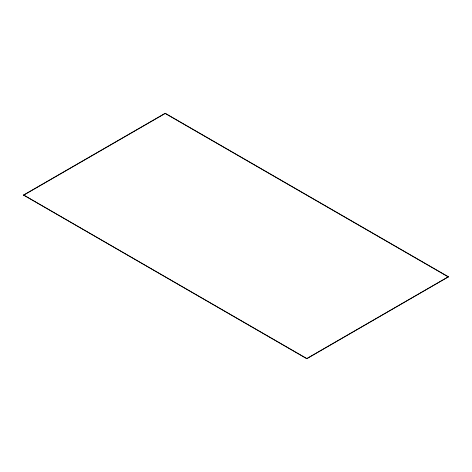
<?xml version="1.0" encoding="UTF-8"?>
<svg xmlns="http://www.w3.org/2000/svg" width="472" height="472" viewBox="0 0 472 472"><rect width="100%" height="100%" fill="white"/><g stroke="black" fill="none" stroke-linecap="round" stroke-linejoin="round"><path stroke-width="0.71" d="M23.6 195.042L165.2 113.292L448.4 276.798L306.8 358.708L23.6 195.042L306.8 358.549L448.4 276.798M23.6 195.202L165.2 113.451L448.4 276.958"/></g></svg>
